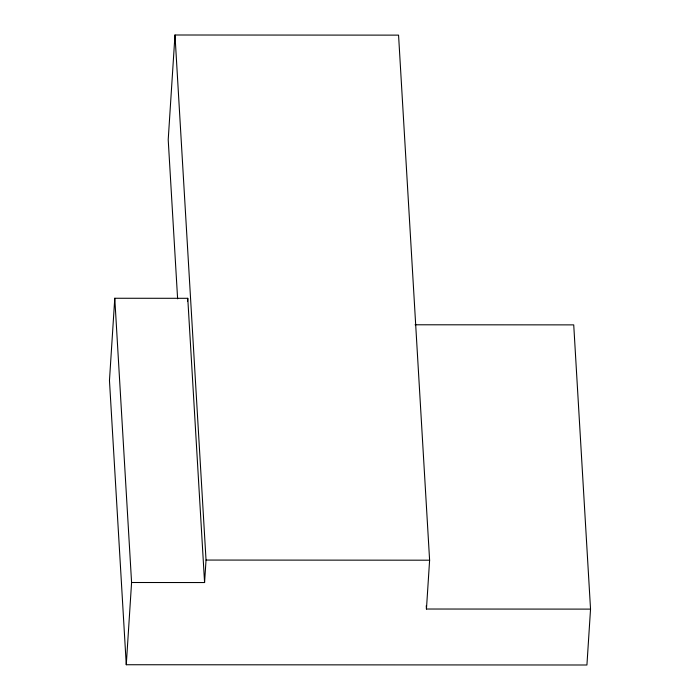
<?xml version="1.0" encoding="UTF-8"?>
<svg xmlns="http://www.w3.org/2000/svg" width="700" height="700" viewBox="0 0 700 700"><rect width="100%" height="100%" fill="white"/><g stroke="black" fill="none" stroke-linecap="round" stroke-linejoin="round"><path stroke-width="1.05" d="M126.271 664.738L131.582 582.505L204.575 582.549L187.766 298.305L114.774 298.261L109.462 380.494L126.271 664.738L586.924 665L590.538 609.114L573.729 324.879L415.074 324.783M590.538 609.114L426.449 609.026L429.608 560.192L398.562 35.131L174.982 35L168.21 139.72L177.616 298.812M187.556 301.551L187.766 298.305M204.575 582.549L206.036 560.061L174.982 35M206.036 560.061L429.608 560.192M426.256 605.754L426.449 609.026M114.774 298.261L131.582 582.505"/></g></svg>
